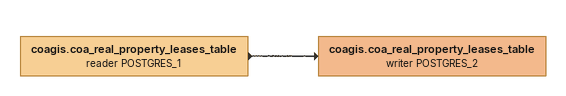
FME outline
coagis.coa_real_property_leases_table (reader POSTGRES_1)
    -> coagis.coa_real_property_leases_table (writer POSTGRES_2)
coagis.coa_real_property_leases_table (writer POSTGRES_2)
